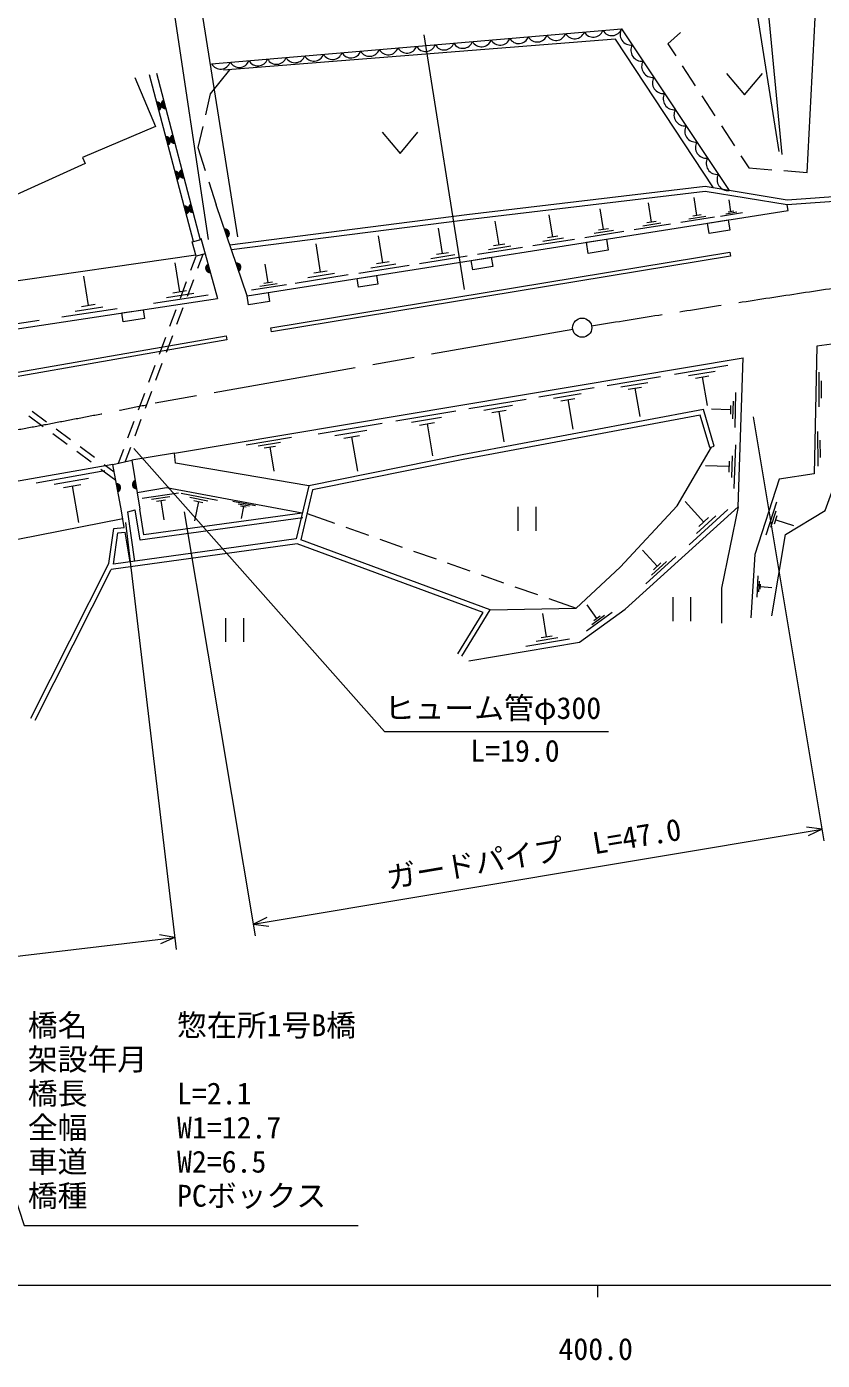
# Model space of a CAD drawing. Units: millimetres, scale not verified. Extents: x 40000 to 680000, y 20000 to 380000.
# Drawn here: x 420207 to 486816, y 198715 to 310395 of the extents above; entities that cross this region are included whole.
import ezdxf
from ezdxf.enums import TextEntityAlignment as Align

# ---------------------------------------------------------------- set-up
doc = ezdxf.new("R2010")
doc.units = ezdxf.units.MM
doc.header["$LTSCALE"] = 1000
doc.linetypes.add('CHAIN', pattern=[18.5, 12, -1.5, 3.5, -1.5])
for name, color, linetype, lineweight in [('M-BGD', 7, 'Continuous', 13), ('M-BMK', 2, 'CHAIN', 13), ('M-BMK-SRVR', 3, 'Continuous', 13), ('M-STR-HTXT', 7, 'Continuous', 13), ('M-STR-STRC', 7, 'Continuous', 13), ('M-TTL-BAND', 7, 'Continuous', 13)]:
    doc.layers.add(name, color=color, linetype=linetype, lineweight=lineweight)
doc.styles.add('ＭＳ ゴシック', font='')
doc.styles.get('ＭＳ ゴシック').set_extended_font_data('MS Gothic')

msp = doc.modelspace()

# ---------------------------------------------------------------- linework, layer by layer
at = {"layer": 'M-BGD'}
for p, q in [((474937, 309906), (473887, 308959)), ((473887, 308959), (474543, 307954)), ((429272, 306136), (431003, 302034)), ((434178, 292408), (430491, 306363)), ((431068, 306503), (434722, 292558)), ((437194, 306788), (435582, 304758)), ((475089, 307116), (476181, 305441)), ((478799, 306480), (480299, 304680)), ((480299, 304680), (481799, 306480)), ((435582, 304758), (435175, 303005)), ((476728, 304603), (477820, 302928)), ((431003, 302034), (424888, 299453)), ((434949, 302031), (434541, 300278)), ((449966, 301573), (451466, 299773)), ((451466, 299773), (452966, 301573)), ((478366, 302090), (479459, 300415)), ((424888, 299453), (425107, 298934)), ((434541, 300278), (435157, 298358)), ((480005, 299577), (480661, 298571)), ((425107, 298934), (412937, 293435)), ((480661, 298571), (482601, 298418)), ((483598, 298339), (485539, 298185)), ((435462, 297406), (436078, 295487)), ((476319, 294585), (476083, 296084)), ((438652, 287859), (436078, 295487)), ((438652, 287859), (483970, 295002)), ((468497, 293414), (468223, 295150)), ((472517, 294016), (472262, 295630)), ((479648, 294852), (478728, 294707)), ((479399, 294938), (478939, 294866)), ((479169, 294902), (479014, 295884)), ((483970, 295002), (483861, 295474)), ((459756, 292104), (459441, 294106)), ((464248, 292777), (463954, 294643)), ((474094, 293851), (471067, 293374)), ((473305, 293933), (471792, 293695)), ((472895, 294075), (472139, 293956)), ((477784, 294432), (474973, 293989)), ((477051, 294509), (475646, 294287)), ((476671, 294641), (475968, 294530)), ((480128, 294802), (478287, 294512)), ((434791, 292679), (436183, 287625)), ((450022, 290632), (449668, 292880)), ((455008, 291388), (454673, 293518)), ((465159, 292681), (463410, 292406)), ((464685, 292846), (463811, 292708)), ((470194, 293236), (466937, 292723)), ((469346, 293325), (467717, 293068)), ((468904, 293478), (468090, 293349)), ((444815, 289843), (444442, 292214)), ((461713, 291899), (457958, 291307)), ((460734, 292001), (458857, 291706)), ((460226, 292178), (459287, 292030)), ((466071, 292586), (462572, 292035)), ((434366, 291272), (412906, 288151)), ((433020, 288177), (432652, 290619)), ((433951, 290002), (434392, 291178)), ((434543, 290165), (434984, 291341)), ((440422, 288944), (440176, 290507)), ((452218, 290403), (448004, 289738)), ((451120, 290517), (449013, 290185)), ((450549, 290715), (449495, 290549)), ((457089, 291170), (453096, 290541)), ((456049, 291279), (454052, 290965)), ((455508, 291467), (454509, 291309)), ((425372, 287033), (425000, 289506)), ((447131, 289601), (442686, 288900)), ((445973, 289722), (443751, 289372)), ((445371, 289931), (444260, 289756)), ((529505, 289373), (486367, 283650)), ((433592, 288264), (432447, 288091)), ((433073, 287661), (433600, 289065)), ((433665, 287824), (434192, 289228)), ((441949, 288784), (439019, 288322)), ((441186, 288864), (439720, 288633)), ((440789, 289002), (440056, 288886)), ((413206, 284163), (436183, 287625)), ((425952, 287120), (424793, 286946)), ((435401, 287912), (430823, 287222)), ((434210, 288045), (431921, 287700)), ((427784, 286764), (423147, 286065)), ((426578, 286898), (424260, 286549)), ((432195, 285320), (432722, 286724)), ((432787, 285483), (433314, 286888)), ((421256, 285780), (416569, 285074)), ((431317, 282979), (431844, 284384)), ((431909, 283142), (432436, 284547)), ((432576, 274691), (480189, 282658)), ((430439, 280638), (430966, 282043)), ((431031, 280801), (431558, 282206)), ((474435, 281290), (478906, 282038)), ((475603, 281179), (477838, 281553)), ((486565, 278566), (486559, 281468)), ((468793, 280346), (473264, 281094)), ((469960, 280235), (472196, 280609)), ((476212, 280974), (477329, 281162)), ((476771, 281068), (477170, 278684)), ((486757, 279292), (486754, 280743)), ((429561, 278298), (430088, 279702)), ((430153, 278461), (430680, 279865)), ((457232, 278411), (462027, 279214)), ((463096, 279393), (467726, 280168)), ((464305, 279278), (466620, 279665)), ((464936, 279066), (466093, 279259)), ((470569, 280030), (471687, 280217)), ((471128, 280124), (471527, 277739)), ((479562, 279774), (479480, 276821)), ((421861, 277285), (420655, 278177)), ((451112, 277388), (456133, 278228)), ((458484, 278292), (460882, 278694)), ((459137, 278073), (460336, 278274)), ((459736, 278173), (460164, 275616)), ((465514, 279163), (465928, 276693)), ((479127, 278309), (477552, 278352)), ((479137, 278678), (479117, 277939)), ((479344, 279041), (479303, 277565)), ((421595, 276888), (420389, 277780)), ((428684, 275957), (429210, 277361)), ((429276, 276120), (429802, 277524)), ((444623, 276302), (449965, 277196)), ((452423, 277263), (454934, 277683)), ((453107, 277033), (454362, 277243)), ((453734, 277138), (454183, 274460)), ((423605, 275402), (422399, 276294)), ((423871, 275799), (422665, 276691)), ((438588, 275386), (442371, 276019)), ((446018, 276169), (448689, 276616)), ((446745, 275925), (448081, 276148)), ((447413, 276036), (447890, 273187)), ((486460, 273584), (486454, 276486)), ((425615, 273915), (424409, 274807)), ((425880, 274312), (424674, 275204)), ((427891, 273844), (428332, 275021)), ((428483, 274007), (428924, 275184)), ((439576, 275292), (441468, 275608)), ((440091, 275119), (441037, 275277)), ((440564, 275198), (440902, 273180)), ((477390, 275143), (477774, 275255)), ((479545, 275378), (479422, 271710)), ((486652, 274310), (486649, 275761)), ((427407, 273741), (404910, 269755)), ((427529, 273092), (426684, 273717)), ((432576, 274691), (429014, 274084)), ((432669, 273834), (432576, 274691)), ((443817, 271955), (432669, 273834)), ((478994, 273560), (477038, 273626)), ((479010, 274019), (478979, 273102)), ((479269, 274469), (479208, 272635)), ((421000, 272199), (426745, 273217)), ((422505, 272071), (425377, 272580)), ((427660, 272403), (426419, 273320)), ((423291, 271815), (424727, 272070)), ((424009, 271942), (424551, 268878)), ((444148, 271614), (443163, 267411)), ((429863, 270909), (432912, 271355)), ((430655, 270817), (432179, 271040)), ((431066, 270670), (431828, 270781)), ((431447, 270725), (431684, 269099)), ((433152, 271342), (436174, 270739)), ((433867, 270990), (435378, 270689)), ((434205, 270713), (434960, 270562)), ((434582, 270638), (434261, 269026)), ((437452, 270673), (439361, 270292)), ((437904, 270450), (438858, 270260)), ((438117, 270275), (438594, 270180)), ((476890, 268916), (475323, 270645)), ((482112, 267841), (483000, 270604)), ((408828, 265379), (428251, 269198)), ((428376, 268452), (428140, 269857)), ((428689, 269776), (429289, 269927)), ((429257, 265620), (428689, 269776)), ((429695, 267405), (429289, 269927)), ((430028, 267854), (429684, 269991)), ((443331, 269258), (429695, 267405)), ((443278, 269654), (430028, 267854)), ((438355, 270228), (438152, 269209)), ((443680, 269619), (445988, 268807)), ((461338, 270190), (461338, 268190)), ((462838, 270190), (462838, 268190)), ((478903, 269953), (475661, 267014)), ((477897, 269434), (476276, 267965)), ((477296, 269283), (476485, 268548)), ((482518, 268473), (482962, 269854)), ((482813, 268759), (483036, 269449)), ((428861, 265566), (428443, 268056)), ((446932, 268476), (448818, 267813)), ((482925, 269104), (484398, 268630)), ((442848, 267101), (427278, 264942)), ((449762, 267481), (451649, 266818)), ((452592, 266486), (454479, 265823)), ((472993, 265211), (471768, 266561)), ((474565, 266021), (472032, 263725)), ((420562, 252490), (427079, 265437)), ((420919, 252310), (427278, 264942)), ((455422, 265491), (457309, 264828)), ((473779, 265616), (472513, 264468)), ((473309, 265498), (472676, 264924)), ((458252, 264496), (460139, 263833)), ((481349, 262626), (481455, 264406)), ((481494, 263064), (481547, 263954)), ((481626, 263279), (481653, 263724)), ((461083, 263501), (462970, 262838)), ((463913, 262506), (466221, 261695)), ((474288, 262610), (474288, 260610)), ((475788, 262610), (475788, 260610)), ((481639, 263502), (482589, 263445)), ((469230, 261334), (467081, 259776)), ((467948, 260842), (467117, 261988)), ((436859, 260873), (436859, 258873)), ((438359, 260873), (438359, 258873)), ((463734, 259294), (463409, 261244)), ((468589, 261088), (467514, 260309)), ((468217, 261037), (467679, 260647)), ((465643, 259111), (461987, 258502)), ((464688, 259203), (462860, 258898)), ((464191, 259370), (463277, 259218))]:
    msp.add_line(p, q, dxfattribs=at)
for points in [[(485539, 298185), (486206, 311135), (486276, 313943)], [(435690, 307280), (470009, 310215), (479018, 296674)], [(477717, 296887), (469490, 309356), (436682, 306747)], [(507088, 298533), (488979, 295827), (483861, 295474)], [(507028, 298929), (488935, 296225), (483879, 295876)], [(483879, 295876), (477022, 297001), (457063, 294629), (437221, 292099)], [(483861, 295474), (477013, 296597), (457112, 294232), (437351, 291713)], [(457213, 257301), (466478, 258845), (470303, 261618), (479772, 270200), (480189, 282658)], [(486367, 283650), (486142, 272953), (483190, 272501)], [(482599, 261065), (483722, 267874), (487056, 269874), (489267, 275946), (489860, 280242)], [(477774, 275255), (476873, 278332), (456661, 274554), (443817, 271955)], [(477390, 275143), (476591, 277872), (456738, 274162), (444148, 271614)], [(459015, 261555), (466221, 261695), (469894, 265123), (474667, 270281), (477548, 275189)], [(428140, 269857), (427407, 273741), (429014, 274084), (429684, 269991)], [(483190, 272501), (481161, 266189), (480845, 260890)], [(443817, 271955), (442772, 267494), (427474, 265373), (427848, 268009), (428443, 268056)], [(443278, 269654), (431919, 271784), (429462, 271351)], [(479772, 270200), (478389, 263365), (478389, 260452)], [(427079, 265437), (427497, 268382), (428376, 268452)], [(456297, 257884), (458419, 261348), (442848, 267101)], [(456638, 257675), (459015, 261555), (443163, 267411)]]:
    msp.add_lwpolyline(points, dxfattribs=at)
for points in [[(477215, 293938), (478930, 294208), (479066, 293341), (477352, 293071)], [(467073, 292339), (468748, 292603), (468895, 291671), (467219, 291407)], [(434817, 292584), (435147, 291386), (434392, 291178), (434062, 292376)], [(440652, 285168), (479076, 291505), (479128, 291188), (440704, 284851)], [(457425, 290818), (459103, 291083), (459225, 290306), (457547, 290041)], [(447882, 289314), (449502, 289570), (449617, 288841), (447997, 288585)], [(438652, 287859), (440420, 288138), (440539, 287379), (438771, 287100)], [(428178, 286419), (429962, 286688), (430072, 285956), (428288, 285687)], [(413994, 280508), (436915, 284509), (436976, 284159), (414055, 280158)]]:
    msp.add_lwpolyline(points, close=True, dxfattribs=at)
for centre, radius, start, end in [((459838, 309709), 863, 209.75335, 340.0224), ((461398, 309843), 863, 209.75335, 340.0224), ((462958, 309976), 863, 209.75335, 340.0224), ((464518, 310110), 863, 209.75335, 340.0224), ((466078, 310243), 863, 209.75335, 340.0224), ((467638, 310376), 863, 209.75335, 340.0224), ((469198, 310510), 863, 209.75335, 340.0224), ((470802, 309766), 911, 150.46709, 276.80589), ((447359, 308642), 863, 209.75335, 340.0224), ((448919, 308776), 863, 209.75335, 340.0224), ((450479, 308909), 863, 209.75335, 340.0224), ((452039, 309042), 863, 209.75335, 340.0224), ((453598, 309176), 863, 209.75335, 340.0224), ((455158, 309309), 863, 209.75335, 340.0224), ((456718, 309443), 863, 209.75335, 340.0224), ((458278, 309576), 863, 209.75335, 340.0224), ((471703, 308412), 911, 150.46709, 276.80589), ((436439, 307708), 863, 209.75335, 340.0224), ((437999, 307842), 863, 209.75335, 340.0224), ((439559, 307975), 863, 209.75335, 340.0224), ((441119, 308109), 863, 209.75335, 340.0224), ((442679, 308242), 863, 209.75335, 340.0224), ((444239, 308375), 863, 209.75335, 340.0224), ((445799, 308509), 863, 209.75335, 340.0224), ((472603, 307058), 911, 150.46709, 276.80589), ((473504, 305704), 911, 150.46709, 276.80589), ((431133, 303722), 354, 293.59825, 96.00343), ((431133, 303722), 283, 295.82229, 93.77939), ((431133, 303722), 212, 299.56861, 90.03306), ((431133, 303722), 142, 307.28034, 82.32133), ((431133, 303722), 100, 317.59801, 72.00367), ((431807, 303897), 354, 113.48021, 275.88539), ((431807, 303897), 283, 115.70425, 273.66135), ((431807, 303897), 212, 119.45057, 269.91502), ((431807, 303897), 142, 127.1623, 262.20329), ((431807, 303897), 100, 137.47996, 251.88563), ((474405, 304349), 911, 150.46709, 276.80589), ((475306, 302995), 911, 150.46709, 276.80589), ((476207, 301641), 911, 150.46709, 276.80589), ((431899, 300822), 354, 293.59825, 96.00343), ((431899, 300822), 283, 295.82229, 93.77939), ((431899, 300822), 212, 299.56861, 90.03306), ((431899, 300822), 142, 307.28034, 82.32133), ((431899, 300822), 100, 317.59801, 72.00367), ((432568, 300995), 354, 113.48021, 275.88539), ((432568, 300995), 283, 115.70425, 273.66135), ((432568, 300995), 212, 119.45057, 269.91502), ((432568, 300995), 142, 127.1623, 262.20329), ((432568, 300995), 100, 137.47996, 251.88563), ((477108, 300287), 911, 150.46709, 276.80589), ((478009, 298933), 911, 150.46709, 276.80589), ((432666, 297922), 354, 293.59825, 96.00343), ((432666, 297922), 283, 295.82229, 93.77939), ((433328, 298093), 354, 113.48021, 275.88539), ((433328, 298093), 283, 115.70425, 273.66135), ((433328, 298093), 212, 119.45057, 269.91502), ((433328, 298093), 142, 127.1623, 262.20329), ((432666, 297922), 212, 299.56861, 90.03306), ((432666, 297922), 142, 307.28034, 82.32133), ((432666, 297922), 100, 317.59801, 72.00367), ((433328, 298093), 100, 137.47996, 251.88563), ((478910, 297579), 911, 150.46709, 276.80589), ((433432, 295021), 354, 293.59825, 96.00343), ((433432, 295021), 283, 295.82229, 93.77939), ((433432, 295021), 212, 299.56861, 90.03306), ((433432, 295021), 142, 307.28034, 82.32133), ((433432, 295021), 100, 317.59801, 72.00367), ((434088, 295191), 354, 113.48021, 275.88539), ((434088, 295191), 283, 115.70425, 273.66135), ((434088, 295191), 212, 119.45057, 269.91502), ((434088, 295191), 142, 127.1623, 262.20329), ((434088, 295191), 100, 137.47996, 251.88563), ((436834, 293077), 354, 297.443, 99.84818), ((436834, 293077), 283, 299.66704, 97.62414), ((436834, 293077), 212, 303.41337, 93.87782), ((436834, 293077), 142, 311.1251, 86.16609), ((436834, 293077), 100, 321.44276, 75.84843), ((435539, 290167), 354, 114.19832, 276.6035), ((435539, 290167), 283, 116.42236, 274.37946), ((437793, 290234), 354, 297.443, 99.84818), ((437793, 290234), 283, 299.66704, 97.62414), ((437793, 290234), 212, 303.41337, 93.87782), ((437793, 290234), 142, 311.1251, 86.16609), ((435539, 290167), 212, 120.16869, 270.63313), ((435539, 290167), 142, 127.88041, 262.9214), ((435539, 290167), 100, 138.19808, 252.60374), ((437793, 290234), 100, 321.44276, 75.84843), ((427720, 271789), 354, 289.48652, 91.89169), ((427720, 271789), 283, 291.71055, 89.66766), ((427720, 271789), 212, 295.45688, 85.92133), ((427720, 271789), 142, 303.16861, 78.2096), ((427720, 271789), 100, 313.48627, 67.89194), ((429403, 272046), 354, 108.10328, 270.50846), ((429403, 272046), 283, 110.32732, 268.28442), ((429403, 272046), 212, 114.07365, 264.5381), ((429403, 272046), 142, 121.78538, 256.82637), ((429403, 272046), 100, 132.10304, 246.50871)]:
    msp.add_arc(centre, radius, start, end, dxfattribs=at)
at = {"layer": 'M-BMK'}
msp.add_line((465927, 285050), (430269, 278739), dxfattribs=at)
for centre, radius, start, end in [((732159, -1344404), 1651070, 97.73266, 99.2239), ((311686, 864411), 597557, 278.15263, 281.44616)]:
    msp.add_arc(centre, radius, start, end, dxfattribs=at)
at = {"layer": 'M-BMK-SRVR'}
msp.add_circle((466715, 285189), 800, dxfattribs=at)
at = {"layer": 'M-STR-HTXT'}
for p, q in [((483191, 299941), (477586, 335502)), ((483456, 299694), (480004, 335702)), ((437873, 292798), (432268, 328359)), ((435438, 292569), (430074, 328168)), ((481014, 277727), (486955, 242220)), ((429169, 275078), (450168, 251371)), ((433401, 269760), (439342, 234254)), ((428482, 268879), (432734, 233131)), ((450168, 251371), (468918, 251371)), ((439177, 235240), (486790, 243207)), ((486790, 243207), (485495, 243370)), ((486790, 243207), (485619, 242631)), ((439177, 235240), (440348, 235816)), ((439177, 235240), (440472, 235076)), ((355338, 224932), (432616, 234124)), ((432616, 234124), (431330, 234349)), ((432616, 234124), (431419, 233604))]:
    msp.add_line(p, q, dxfattribs=at)
msp.add_lwpolyline([(401457, 266736), (420000, 210000), (447965, 210000)], dxfattribs=at)
at = {"layer": 'M-STR-STRC'}
msp.add_line((453459, 309707), (456828, 288387), dxfattribs=at)
at = {"layer": 'M-TTL-BAND'}
for p, q in [((40000, 205000), (579000, 205000)), ((468000, 205000), (468000, 204000))]:
    msp.add_line(p, q, dxfattribs=at)

# ---------------------------------------------------------------- texts
at = {"layer": 'M-STR-HTXT', "style": 'ＭＳ ゴシック'}
msp.add_text('ヒューム管φ300', height=1833, dxfattribs=at).set_placement((450168, 251871), align=Align.BOTTOM_LEFT)
msp.add_text('L=19.0', height=1833, dxfattribs=at).set_placement((461085, 248293), align=Align.BOTTOM_CENTER)
msp.add_text('ガードパイプ  L=47.0', height=1833, rotation=9.499, dxfattribs=at).set_placement((462901, 239717), align=Align.BOTTOM_CENTER)
for s, p in [('橋名\u3000\u3000\u3000惣在所1号B橋', (420300, 227691)), ('架設年月\u3000', (420300, 224835)), ('橋長\u3000\u3000\u3000L=2.1', (420300, 221979)), ('全幅\u3000\u3000\u3000W1=12.7', (420300, 219123)), ('車道\u3000\u3000\u3000W2=6.5', (420300, 216267)), ('橋種\u3000\u3000\u3000PCボックス', (420300, 213411))]:
    msp.add_text(s, height=1832, dxfattribs=at).set_placement(p, align=Align.TOP_LEFT)
at = {"layer": 'M-TTL-BAND', "style": 'ＭＳ ゴシック'}
msp.add_text('400.0', height=1833, dxfattribs=at).set_placement((467844, 198195), align=Align.BOTTOM_CENTER)

doc.saveas('drawing.dxf')
